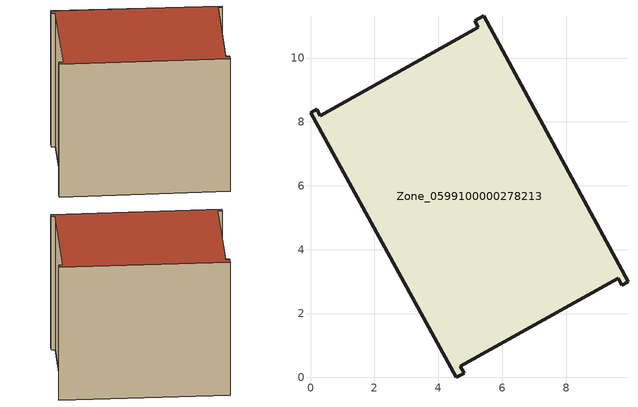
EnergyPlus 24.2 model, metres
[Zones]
Zone_0599100000278213
 floor ground (C_G): 0,8.29 0.2,8.4 0.31,8.2 5.26,10.96 5.15,11.17 5.43,11.33 9.94,3 9.75,2.89 9.64,3.1 4.69,0.34 4.81,0.14 4.57,0 z0
 wall outside (C_F): 4.57,0 4.81,0.14 4.69,0.34 9.64,3.1 9.75,2.89 9.94,3 5.43,11.33 5.15,11.17 5.26,10.96 0.31,8.2 0.2,8.4 0,8.29 4.57,0 z0:8.32
 roof outside (C_R): 0.2,8.4 0,8.29 4.57,0 4.81,0.14 4.69,0.34 9.64,3.1 9.75,2.89 9.94,3 5.43,11.33 5.15,11.17 5.26,10.96 0.31,8.2 z8.32
[BUILDING]
Pand.0599100000278213: North Axis=0; Terrain=City; Loads Convergence Tolerance Value=0.04; Temperature Convergence Tolerance Value=0.4; Solar Distribution=FullExterior; Maximum Number of Warmup Days=25; Minimum Number of Warmup Days=1
[Site:Location]
Rotterdam.The.Hague.AP_ZH_NLD Design_Conditions: Latitude=51.96; Longitude=4.45; Time Zone=1; Elevation=-4.5
[SITE:GROUNDTEMPERATURE:BUILDINGSURFACE]
18, 18, 18, 18, 18, 18, 18, 18, 18, 18, 18, 18
[MATERIAL] Thermal Absorptance=0.9; Solar Absorptance=0.7; Visible Absorptance=0.7
Name | Roughness | Thickness | Conductivity | Density | Specific Heat
G.TI.1965-1974 | MediumSmooth | 0.15 | 0.882353 | 540 | 1210
F.TI.1965-1974 | Rough | 0.3 | 0.697674 | 1920 | 840
R.TI.1965-1974 | MediumRough | 0.2 | 0.232558 | 1500 | 1000
[CONSTRUCTION]
C_G: G.TI.1965-1974
C_F: F.TI.1965-1974
C_R: R.TI.1965-1974
[ZONE]
Zone_0599100000278213: Type=1; Multiplier=1; Ceiling Height=Autocalculate; Volume=Autocalculate; Floor Area=autocalculate; Part of Total Floor Area=Yes
[ZONEINFILTRATION:DESIGNFLOWRATE]
Infil_Zone_0599100000278213: Zone or ZoneList or Space or SpaceList=Zone_0599100000278213; Schedule=AlwaysOn; Design Flow Rate Calculation Method=Flow/Area; Flow Rate per Floor Area=0.003; Constant Term Coefficient=1; Temperature Term Coefficient=0; Velocity Term Coefficient=0; Velocity Squared Term Coefficient=0
[HVACTEMPLATE:ZONE:IDEALLOADSAIRSYSTEM]
Zone_0599100000278213: Maximum Heating Supply Air Temperature=50; Minimum Cooling Supply Air Temperature=13; Maximum Heating Supply Air Humidity Ratio=0.0156; Minimum Cooling Supply Air Humidity Ratio=0.0077; Heating Limit=NoLimit; Cooling Limit=NoLimit; Dehumidification Control Type=ConstantSensibleHeatRatio; Cooling Sensible Heat Ratio=0.7; Dehumidification Setpoint=60; Humidification Control Type=None; Humidification Setpoint=30; Outdoor Air Method=None; Outdoor Air Flow Rate per Person=0.00944; Outdoor Air Flow Rate per Zone Floor Area=0; Outdoor Air Flow Rate per Zone=0; Demand Controlled Ventilation Type=None; Outdoor Air Economizer Type=NoEconomizer; Heat Recovery Type=None; Sensible Heat Recovery Effectiveness=0.7; Latent Heat Recovery Effectiveness=0.65
[ZONECONTROL:THERMOSTAT]
ThermostatControl_Zone_0599100000278213: Zone or ZoneList=Zone_0599100000278213; Control Type Schedule=DualSetpointControlType; Control 1=Thermostat_Zone_0599100000278213; Temperature Difference Between Cutout And Setpoint=0
[THERMOSTATSETPOINT:DUALSETPOINT]
Thermostat_Zone_0599100000278213: Heating Setpoint Temperature Schedule=HeatingSetpoint_Zone_0599100000278213; Cooling Setpoint Temperature Schedule=CoolingSetpoint_Zone_0599100000278213
[SCHEDULE:COMPACT]
HeatingSetpoint_Zone_0599100000278213: Through: 12/31, For: AllDays, Until: 24:00, 21
CoolingSetpoint_Zone_0599100000278213: Through: 12/31, For: AllDays, Until: 24:00, 24
DualSetpointControlType: Through: 12/31, For: AllDays, Until: 24:00, 4
AlwaysOn: Through: 12/31, For: AllDays, Until: 24:00, 1
